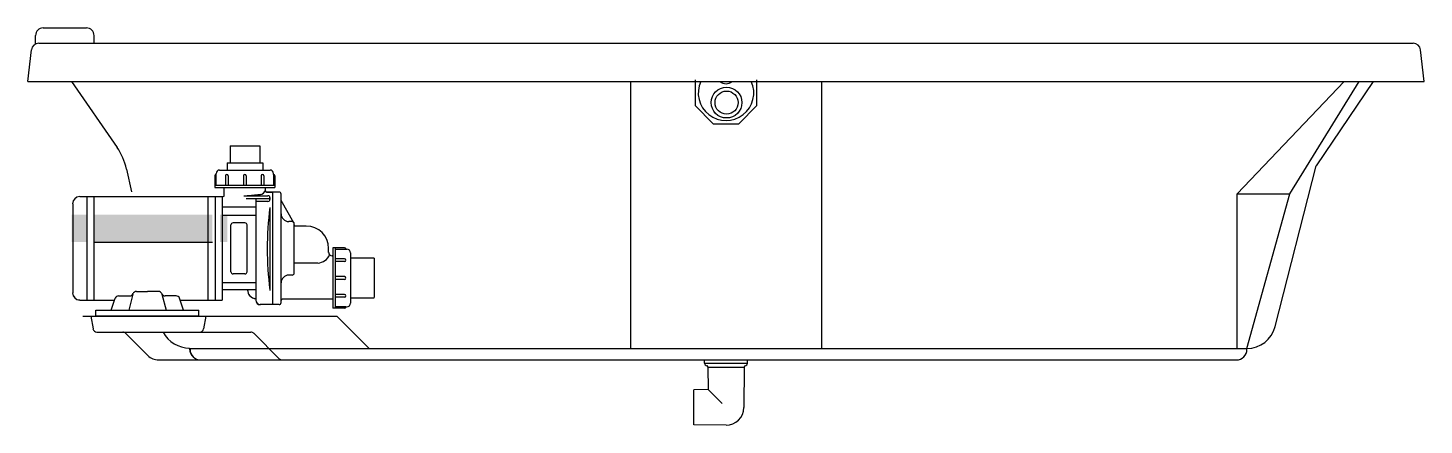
# Model space of a CAD drawing. Header units: millimetres. Extents: x -1269.9 to -1268.07, y 2211.78 to 2212.3.
import ezdxf

# ---------------------------------------------------------------- set-up
doc = ezdxf.new("R2010")
doc.units = ezdxf.units.MM
doc.header["$LTSCALE"] = 10
doc.layers.add('BOMBA-J', color=7, linetype='Continuous')
doc.layers.add('jacuzzi', color=1, linetype='Continuous')

msp = doc.modelspace()

# ---------------------------------------------------------------- hatches: boundary and pattern name
at = {"layer": 'jacuzzi'}
h = msp.add_hatch(color=256, dxfattribs=at)
h.paths.add_polyline_path([(-1269.8101, 2212.0584), (-1269.8101, 2212.0223), (-1269.6546, 2212.0223), (-1269.6546, 2212.0584)])
h.paths.add_polyline_path([(-1269.8197, 2212.0584), (-1269.8391, 2212.0584), (-1269.8391, 2212.0223), (-1269.8197, 2212.0223)])
h.paths.add_polyline_path([(-1269.6449, 2212.0223), (-1269.6353, 2212.0223), (-1269.6353, 2212.0584), (-1269.6449, 2212.0584)])

# ---------------------------------------------------------------- linework, layer by layer
at = {"layer": 'BOMBA-J', "color": 1, "linetype": 'Continuous'}
for p, q in [((-1269.6316, 2212.1487), (-1269.5924, 2212.1487)), ((-1269.6354, 2212.1264), (-1269.5886, 2212.1264)), ((-1269.6499, 2212.1111), (-1269.6499, 2212.1123)), ((-1269.6499, 2212.1111), (-1269.6499, 2212.1123)), ((-1269.6499, 2212.0969), (-1269.6499, 2212.1111)), ((-1269.6454, 2212.1168), (-1269.5791, 2212.1168)), ((-1269.5746, 2212.1111), (-1269.5746, 2212.1123)), ((-1269.5746, 2212.1111), (-1269.5746, 2212.1123)), ((-1269.5746, 2212.1111), (-1269.5746, 2212.0969)), ((-1269.6517, 2212.0969), (-1269.5728, 2212.0969)), ((-1269.6517, 2212.0939), (-1269.5728, 2212.0939)), ((-1269.6391, 2212.0834), (-1269.6391, 2212.0939)), ((-1269.5851, 2212.0895), (-1269.5851, 2212.0939)), ((-1269.5837, 2212.0881), (-1269.5757, 2212.0881)), ((-1269.5837, 2212.088), (-1269.5757, 2212.088)), ((-1269.5757, 2211.9404), (-1269.5757, 2212.088)), ((-1269.5757, 2211.9404), (-1269.5757, 2212.088)), ((-1269.5674, 2212.088), (-1269.5757, 2212.088)), ((-1269.8378, 2212.0727), (-1269.8378, 2211.9558)), ((-1269.8378, 2212.0727), (-1269.8378, 2211.9557)), ((-1269.8286, 2212.082), (-1269.6405, 2212.082)), ((-1269.8193, 2212.082), (-1269.8193, 2211.9465)), ((-1269.8193, 2212.082), (-1269.8193, 2211.9464)), ((-1269.81, 2212.082), (-1269.81, 2211.9465)), ((-1269.81, 2212.082), (-1269.81, 2211.9464)), ((-1269.6605, 2212.082), (-1269.6605, 2211.9464)), ((-1269.6512, 2212.082), (-1269.6512, 2211.9464)), ((-1269.642, 2212.082), (-1269.642, 2211.9597)), ((-1269.642, 2212.08), (-1269.642, 2211.9596)), ((-1269.642, 2212.0686), (-1269.5979, 2212.0686)), ((-1269.6133, 2212.0831), (-1269.5819, 2212.0831)), ((-1269.6106, 2212.0794), (-1269.5793, 2212.0794)), ((-1269.5953, 2212.0758), (-1269.5819, 2212.0758)), ((-1269.5793, 2212.0806), (-1269.5793, 2212.0784)), ((-1269.5793, 2212.0805), (-1269.5793, 2212.0784)), ((-1269.5646, 2211.9432), (-1269.5646, 2212.0852)), ((-1269.5478, 2212.0478), (-1269.5646, 2212.077)), ((-1269.642, 2212.0578), (-1269.5979, 2212.0578)), ((-1269.5793, 2212.0667), (-1269.5793, 2211.9588)), ((-1269.5502, 2212.0492), (-1269.5545, 2212.0492)), ((-1269.6305, 2211.9835), (-1269.6305, 2212.0448)), ((-1269.6121, 2212.0476), (-1269.6277, 2212.0476)), ((-1269.6093, 2211.9835), (-1269.6093, 2212.0448)), ((-1269.5474, 2211.982), (-1269.5474, 2212.0464)), ((-1269.5316, 2212.0434), (-1269.546, 2212.0434)), ((-1269.5024, 2212.0087), (-1269.5024, 2212.0142)), ((-1269.4967, 2212.0148), (-1269.4967, 2211.9359)), ((-1269.4937, 2212.0148), (-1269.4937, 2211.9359)), ((-1269.4937, 2212.013), (-1269.4783, 2212.013)), ((-1269.5163, 2211.9949), (-1269.5474, 2211.9949)), ((-1269.4974, 2212.0043), (-1269.4979, 2212.0043)), ((-1269.4738, 2212.0085), (-1269.4738, 2211.9422)), ((-1269.4738, 2212.0085), (-1269.4738, 2211.9422)), ((-1269.4428, 2212.0015), (-1269.4738, 2212.0015)), ((-1269.4428, 2212.0015), (-1269.4738, 2212.0015)), ((-1269.4428, 2212.0015), (-1269.4428, 2211.9496)), ((-1269.4428, 2212.0015), (-1269.4428, 2211.9533)), ((-1269.6121, 2211.9807), (-1269.6277, 2211.9807)), ((-1269.5502, 2211.9792), (-1269.5545, 2211.9792)), ((-1269.7544, 2211.9578), (-1269.7399, 2211.9578)), ((-1269.7544, 2211.9577), (-1269.7399, 2211.9577)), ((-1269.7254, 2211.9578), (-1269.7399, 2211.9578)), ((-1269.7254, 2211.9577), (-1269.7399, 2211.9577)), ((-1269.642, 2211.9696), (-1269.5979, 2211.9696)), ((-1269.642, 2211.9696), (-1269.642, 2211.9597)), ((-1269.642, 2211.9696), (-1269.642, 2211.9596)), ((-1269.5979, 2211.9597), (-1269.642, 2211.9597)), ((-1269.642, 2211.9597), (-1269.642, 2211.9465)), ((-1269.642, 2211.9596), (-1269.642, 2211.9464)), ((-1269.5979, 2211.9696), (-1269.5979, 2211.9597)), ((-1269.5979, 2211.9696), (-1269.5979, 2211.9596)), ((-1269.8286, 2211.9465), (-1269.7828, 2211.9465)), ((-1269.8286, 2211.9464), (-1269.7828, 2211.9464)), ((-1269.7872, 2211.9331), (-1269.782, 2211.9488)), ((-1269.7872, 2211.9331), (-1269.782, 2211.9487)), ((-1269.7776, 2211.952), (-1269.763, 2211.952)), ((-1269.7776, 2211.9519), (-1269.763, 2211.9519)), ((-1269.7589, 2211.9543), (-1269.7644, 2211.9331)), ((-1269.7589, 2211.9543), (-1269.7644, 2211.9331)), ((-1269.7209, 2211.9543), (-1269.7154, 2211.9331)), ((-1269.7209, 2211.9543), (-1269.7154, 2211.9331)), ((-1269.7022, 2211.952), (-1269.7168, 2211.952)), ((-1269.7022, 2211.9519), (-1269.7168, 2211.9519)), ((-1269.6926, 2211.9331), (-1269.6978, 2211.9488)), ((-1269.6926, 2211.9331), (-1269.6978, 2211.9487)), ((-1269.697, 2211.9464), (-1269.642, 2211.9464)), ((-1269.5979, 2211.9484), (-1269.5979, 2211.9463)), ((-1269.5979, 2211.9483), (-1269.5979, 2211.9462)), ((-1269.5757, 2211.9404), (-1269.592, 2211.9404)), ((-1269.5674, 2211.9404), (-1269.5757, 2211.9404)), ((-1269.4967, 2211.9474), (-1269.5632, 2211.9474)), ((-1269.4428, 2211.9491), (-1269.4738, 2211.9491)), ((-1269.4428, 2211.957), (-1269.4428, 2211.9533)), ((-1269.4428, 2211.9533), (-1269.4428, 2211.9496)), ((-1269.8075, 2211.9331), (-1269.6723, 2211.9331)), ((-1269.8075, 2211.9331), (-1269.6723, 2211.9331)), ((-1269.8075, 2211.9253), (-1269.8075, 2211.9331)), ((-1269.8075, 2211.9253), (-1269.8075, 2211.9331)), ((-1269.6723, 2211.9253), (-1269.8075, 2211.9253)), ((-1269.6723, 2211.9253), (-1269.8075, 2211.9253)), ((-1269.6723, 2211.9253), (-1269.6723, 2211.9331)), ((-1269.6723, 2211.9253), (-1269.6723, 2211.9331)), ((-1269.4796, 2211.9377), (-1269.4937, 2211.9377)), ((-1269.4796, 2211.9377), (-1269.4783, 2211.9377)), ((-1269.4796, 2211.9377), (-1269.4783, 2211.9377))]:
    msp.add_line(p, q, dxfattribs=at)
for points in [[(-1269.6316, 2212.1487), (-1269.6316, 2212.1264)], [(-1269.5924, 2212.1487), (-1269.5924, 2212.1264)], [(-1269.6354, 2212.1264), (-1269.6354, 2212.1168)], [(-1269.5886, 2212.1264), (-1269.5886, 2212.1168)], [(-1269.6517, 2212.1093), (-1269.6517, 2212.0939)], [(-1269.6376, 2212.1093), (-1269.6376, 2212.0969)], [(-1269.634, 2212.1093), (-1269.634, 2212.0969)], [(-1269.6141, 2212.1093), (-1269.6141, 2212.0969)], [(-1269.6105, 2212.1093), (-1269.6105, 2212.0969)], [(-1269.5908, 2212.1093), (-1269.5908, 2212.0969)], [(-1269.5872, 2212.1093), (-1269.5872, 2212.0969)], [(-1269.5728, 2212.1093), (-1269.5728, 2212.0939)], [(-1269.5979, 2212.0794), (-1269.5979, 2211.9696)], [(-1269.4814, 2212.0148), (-1269.4967, 2212.0148)], [(-1269.4814, 2212.0006), (-1269.4937, 2212.0006)], [(-1269.4814, 2211.997), (-1269.4937, 2211.997)], [(-1269.4814, 2211.9771), (-1269.4937, 2211.9771)], [(-1269.5979, 2211.9597), (-1269.5979, 2211.9548), (-1269.5979, 2211.9484)], [(-1269.5979, 2211.9596), (-1269.5979, 2211.9548), (-1269.5979, 2211.9483)], [(-1269.4814, 2211.9735), (-1269.4937, 2211.9735)], [(-1269.4814, 2211.9539), (-1269.4937, 2211.9539)], [(-1269.4814, 2211.9503), (-1269.4937, 2211.9503)], [(-1269.4814, 2211.9359), (-1269.4967, 2211.9359)]]:
    msp.add_lwpolyline(points, dxfattribs=at)
msp.add_lwpolyline([(-1269.6133, 2212.0831, 0.008376), (-1269.6053, 2212.0836, 0.008376), (-1269.5974, 2212.0843, 0.00574), (-1269.592, 2212.0849, 0.000724), (-1269.5913, 2212.085)], format="xyb", dxfattribs=at)
for centre, radius, start, end in [((-1269.6499, 2212.1093), 0.0018, 90, 180), ((-1269.6454, 2212.1123), 0.0045, 90, 180), ((-1269.6358, 2212.1093), 0.0018, 0, 180), ((-1269.6123, 2212.1093), 0.0018, 0, 180), ((-1269.589, 2212.1093), 0.0018, 0, 180), ((-1269.5791, 2212.1123), 0.0045, 0, 90), ((-1269.5746, 2212.1093), 0.0018, 0, 90), ((-1269.5929, 2212.0928), 0.00798, 273.3278, 346.1608), ((-1269.5837, 2212.0895), 0.00141, 180, 270), ((-1269.5837, 2212.0894), 0.00141, 180, 270), ((-1269.5674, 2212.0852), 0.00279, 0, 90), ((-1269.8286, 2212.0727), 0.00928, 90, 180), ((-1269.8286, 2212.0727), 0.00928, 90, 180), ((-1269.6405, 2212.0834), 0.00141, 270, 0), ((-1269.5953, 2212.0731), 0.00261, 90, 180), ((-1269.1761, 2212.0137), 0.4068, 172.3703, 187.6297), ((-1269.1761, 2212.0137), 0.4068, 172.3703, 187.6297), ((-1269.5819, 2212.0805), 0.00261, 0, 90), ((-1269.5819, 2212.0784), 0.00261, 270, 0), ((-1269.5545, 2212.0594), 0.0101, 180, 270), ((-1269.5502, 2212.0464), 0.00279, 0, 90), ((-1269.6277, 2212.0448), 0.00278, 90, 180), ((-1269.6121, 2212.0448), 0.00278, 0, 90), ((-1269.546, 2212.0449), 0.00142, 180, 270), ((-1269.5316, 2212.0142), 0.0292, 0, 90), ((-1269.4814, 2212.013), 0.0018, 0, 90), ((-1269.4783, 2212.0085), 0.0045, 0, 90), ((-1269.5175, 2212.0128), 0.0179, 273.8645, 336.2532), ((-1269.4979, 2212.0087), 0.00441, 180, 270), ((-1269.4974, 2212.005), 0.000743, 270, 345.1417), ((-1269.4814, 2211.9988), 0.0018, 270, 90), ((-1269.6277, 2211.9835), 0.00278, 180, 270), ((-1269.6121, 2211.9835), 0.00278, 270, 0), ((-1269.5545, 2211.969), 0.0101, 90, 180), ((-1269.5502, 2211.982), 0.00279, 270, 0), ((-1269.4814, 2211.9753), 0.0018, 270, 90), ((-1269.7544, 2211.9531), 0.00464, 90, 158.1026), ((-1269.7544, 2211.9531), 0.00464, 90, 158.1026), ((-1269.7254, 2211.9531), 0.00464, 21.8974, 90), ((-1269.7254, 2211.9531), 0.00464, 21.8974, 90), ((-1269.5974, 2211.9597), 0.0113, 180, 267.6128), ((-1269.5974, 2211.9596), 0.0113, 180, 267.6128), ((-1269.8286, 2211.9558), 0.00928, 180, 270), ((-1269.8286, 2211.9557), 0.00928, 180, 270), ((-1269.7776, 2211.9473), 0.00464, 90, 161.6055), ((-1269.7776, 2211.9473), 0.00464, 90, 161.6055), ((-1269.763, 2211.9566), 0.00464, 270, 338.1026), ((-1269.763, 2211.9565), 0.00464, 270, 338.1026), ((-1269.7168, 2211.9566), 0.00464, 201.8974, 270), ((-1269.7168, 2211.9565), 0.00464, 201.8974, 270), ((-1269.7022, 2211.9473), 0.00464, 18.3945, 90), ((-1269.7022, 2211.9473), 0.00464, 18.3945, 90), ((-1269.592, 2211.9463), 0.00585, 180, 270), ((-1269.592, 2211.9462), 0.00585, 180, 270), ((-1269.5674, 2211.9432), 0.00279, 270, 0), ((-1269.5632, 2211.946), 0.00142, 90, 180), ((-1269.4814, 2211.9521), 0.0018, 270, 90), ((-1269.4783, 2211.9422), 0.0045, 270, 0), ((-1269.4814, 2211.9377), 0.0018, 270, 0)]:
    msp.add_arc(centre, radius, start, end, dxfattribs=at)
at = {"layer": 'jacuzzi'}
for p, q in [((-1269.8865, 2212.2819), (-1269.8865, 2212.293)), ((-1269.8765, 2212.303), (-1269.8198, 2212.303)), ((-1269.8098, 2212.283), (-1269.8098, 2212.293)), ((-1269.8965, 2212.233), (-1269.892, 2212.2741)), ((-1269.8821, 2212.283), (-1268.081, 2212.283)), ((-1268.0665, 2212.233), (-1268.071, 2212.2741)), ((-1269.8965, 2212.233), (-1268.0665, 2212.233)), ((-1269.8392, 2212.233), (-1269.7797, 2212.1465)), ((-1269.1065, 2212.233), (-1269.1065, 2211.883)), ((-1268.8565, 2212.233), (-1268.8565, 2211.883)), ((-1268.3114, 2212.0858), (-1268.1713, 2212.233)), ((-1268.2425, 2212.0858), (-1268.1514, 2212.233)), ((-1268.1332, 2212.233), (-1268.2081, 2212.1223)), ((-1269.7674, 2212.1181), (-1269.7609, 2212.0883)), ((-1268.2619, 2211.9116), (-1268.2081, 2212.1223)), ((-1268.3114, 2211.883), (-1268.3114, 2212.0858)), ((-1268.3114, 2212.0858), (-1268.2425, 2212.0858)), ((-1268.2989, 2211.883), (-1268.2425, 2212.0858)), ((-1269.8101, 2212.0223), (-1269.6546, 2212.0223)), ((-1269.8245, 2211.9252), (-1269.4916, 2211.9252)), ((-1269.8141, 2211.9252), (-1269.8112, 2211.9087)), ((-1269.6633, 2211.9252), (-1269.6662, 2211.9087)), ((-1269.4916, 2211.9252), (-1269.4494, 2211.883)), ((-1269.8061, 2211.9044), (-1269.6043, 2211.9044)), ((-1269.7684, 2211.9029), (-1269.7394, 2211.8739)), ((-1269.6006, 2211.9029), (-1269.5672, 2211.8695)), ((-1269.7252, 2211.868), (-1268.9535, 2211.868)), ((-1269.6846, 2211.8826), (-1269.6846, 2211.8836)), ((-1269.684, 2211.883), (-1268.2987, 2211.883)), ((-1269.684, 2211.882), (-1269.684, 2211.883)), ((-1269.0095, 2211.8639), (-1269.0095, 2211.868)), ((-1268.9535, 2211.8639), (-1268.9535, 2211.868)), ((-1268.9535, 2211.868), (-1268.3127, 2211.868)), ((-1268.2987, 2211.882), (-1268.2987, 2211.883)), ((-1269.0095, 2211.8639), (-1268.9535, 2211.8639)), ((-1269.0052, 2211.8587), (-1269.0051, 2211.8292)), ((-1269.0052, 2211.8587), (-1268.9578, 2211.8587)), ((-1268.9578, 2211.8587), (-1268.9582, 2211.8056)), ((-1269.0051, 2211.8292), (-1269.0235, 2211.829)), ((-1269.0235, 2211.8271), (-1269.0235, 2211.829)), ((-1269.0235, 2211.7843), (-1269.0235, 2211.8275)), ((-1269.0051, 2211.8292), (-1268.9867, 2211.8108)), ((-1269.0235, 2211.783), (-1269.0235, 2211.7848)), ((-1268.9815, 2211.7826), (-1269.0235, 2211.783))]:
    msp.add_line(p, q, dxfattribs=at)
for points in [[(-1269.022, 2212.2348), (-1269.022, 2212.2012), (-1268.9983, 2212.1775), (-1268.9979, 2212.1775)], [(-1268.9983, 2212.1775), (-1268.9647, 2212.1775), (-1268.941, 2212.2012), (-1268.941, 2212.2348)]]:
    msp.add_lwpolyline(points, dxfattribs=at)
for radius in [0.0202, 0.0151]:
    msp.add_circle((-1268.9808, 2212.2052), radius, dxfattribs=at)
for centre, radius, start, end in [((-1269.8765, 2212.293), 0.01, 90, 180), ((-1269.8198, 2212.293), 0.01, 0, 90), ((-1269.8821, 2212.273), 0.01, 90, 173.7238), ((-1268.081, 2212.273), 0.01, 6.2762, 90), ((-1268.9815, 2212.218), 0.0364, 155.6879, 24.3121), ((-1268.9815, 2212.2403), 0.0105, 224.0578, 315.9422), ((-1269.8456, 2212.1011), 0.08, 12.2648, 34.5085), ((-1269.8061, 2211.9096), 0.0052, 190.0406, 270), ((-1269.7721, 2211.8992), 0.0052, 45, 90), ((-1269.6846, 2211.9231), 0.0395, 208.2737, 270), ((-1269.6713, 2211.9096), 0.0052, 270, 349.9594), ((-1269.6043, 2211.8992), 0.0052, 45, 90), ((-1268.2987, 2211.921), 0.038, 270, 345.6797), ((-1268.2987, 2211.921), 0.038, 270, 345.6797), ((-1269.7252, 2211.888), 0.02, 225, 270), ((-1269.67, 2211.8826), 0.0146, 180, 270), ((-1269.67, 2211.882), 0.014, 180, 270), ((-1269.5636, 2211.8732), 0.0052, 225, 270), ((-1268.3127, 2211.882), 0.014, 270, 0), ((-1269.0056, 2211.8639), 0.0039, 180, 257.8805), ((-1269.0067, 2211.8587), 0.0015, 0.5, 77.8805), ((-1268.9563, 2211.8587), 0.0015, 102.1195, 179.5), ((-1268.9574, 2211.8639), 0.0039, 282.1195, 0), ((-1268.9813, 2211.8058), 0.0232, 269.5, 359.5)]:
    msp.add_arc(centre, radius, start, end, dxfattribs=at)

doc.saveas('drawing.dxf')
